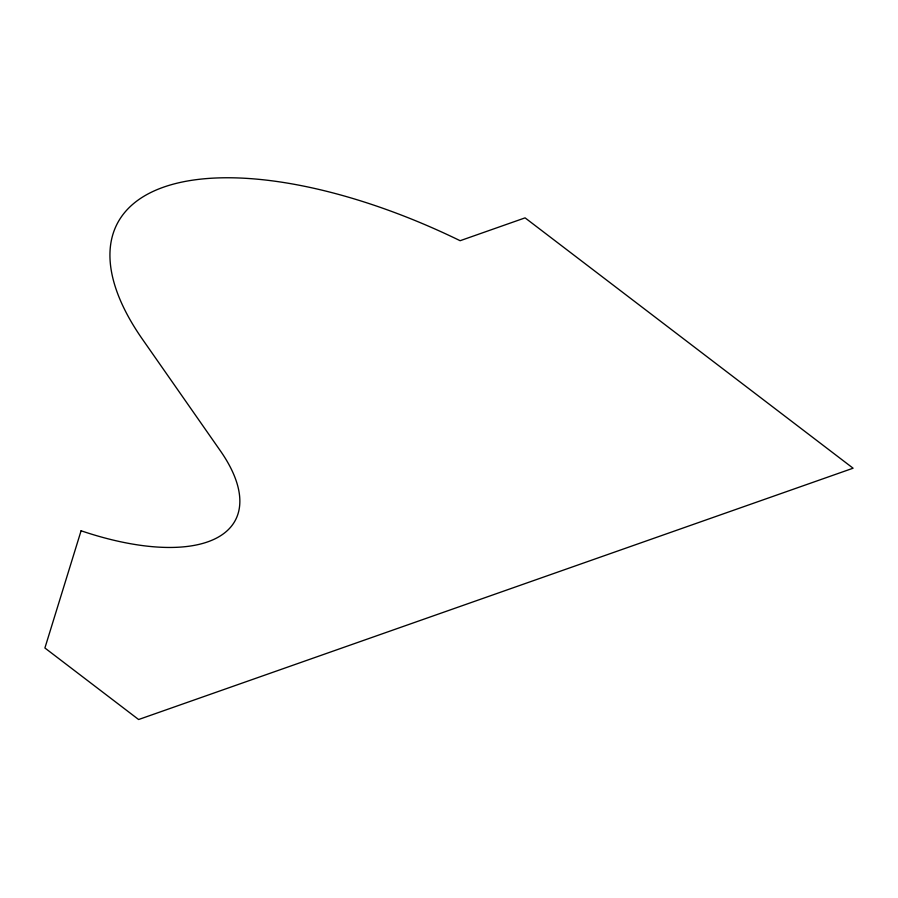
<?xml version="1.0" encoding="UTF-8"?>
<svg xmlns="http://www.w3.org/2000/svg" width="898" height="898" viewBox="0 0 898 898"><rect width="100%" height="100%" fill="white"/><g stroke="black" fill="none" stroke-linecap="round" stroke-linejoin="round"><path stroke-width="1.35" d="M81.089 530.774L44.9 647.997L138.618 719.523L853.1 468.206L525.083 217.866L460.135 240.709A330.857 142.962 27.4 0 0 168.263 185.605A330.857 142.962 27.4 0 0 142.412 339.186L220.414 450.886A197.942 85.523 27.4 0 1 81.089 530.774"/></g></svg>
